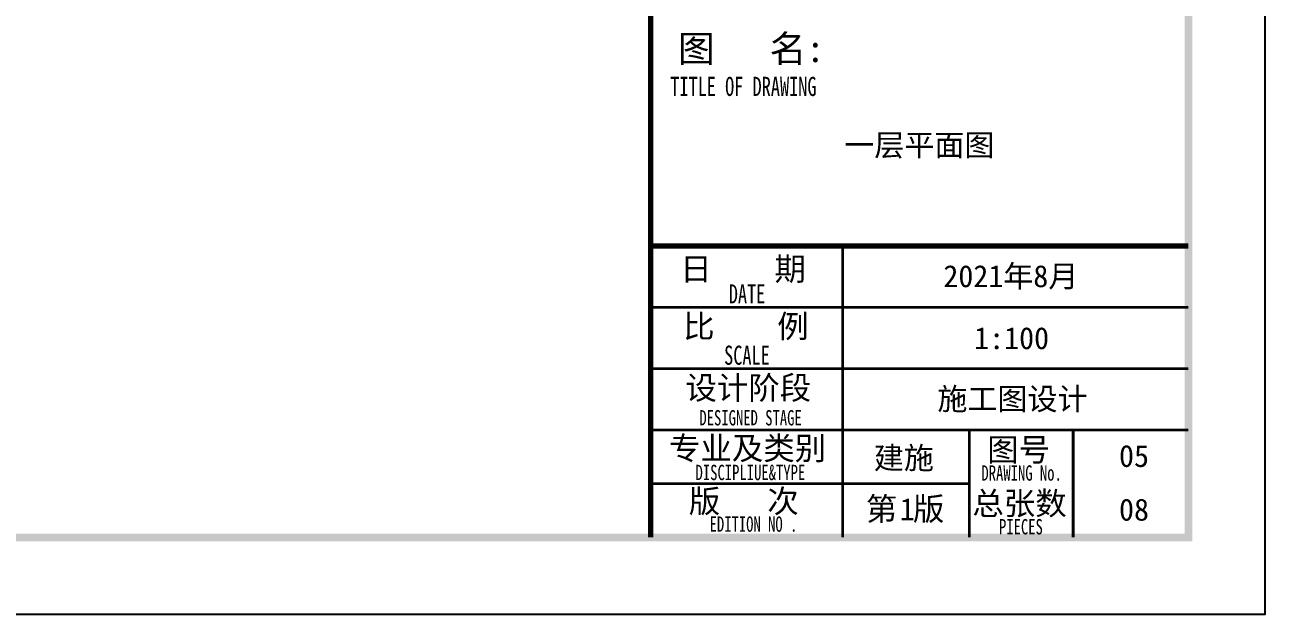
# Model space of a CAD drawing. Extents: x 1188826 to 1909461, y 608442 to 1651179.
# Drawn here: x 1687207 to 1703357, y 1129719 to 1137400 of the extents above; entities that cross this region are included whole.
import ezdxf

# ---------------------------------------------------------------- set-up
doc = ezdxf.new("R2010")
doc.units = 0
doc.header["$LTSCALE"] = 1000
doc.header["$MEASUREMENT"] = 0
doc.layers.add('WALL', color=9, linetype='Continuous', lineweight=40)
doc.layers.add('图签', color=147, linetype='Continuous', lineweight=18)
doc.layers.add('图框', color=140, linetype='Continuous')
doc.layers.add('图签文字', color=147, linetype='Continuous')
doc.styles.add('宋体', font='', dxfattribs={"height": 50})
doc.styles.add('建筑图签-1', font='simhei.ttf', dxfattribs={"width": 0.7})
doc.styles.get('宋体').set_extended_font_data('SimSun')

# ---------------------------------------------------------------- blocks, each defined once
blk = doc.blocks.new('12414151231')
at = {"layer": '图框'}
for points, const_width in [([(-7000, 0), (-7000, 40000)], 70), ([(-7000, 3800), (0, 3800)], 70), ([(-4500, 1400), (-4500, 3800)], 35), ([(-7000, 3000), (0, 3000)], 35), ([(-7000, 2200), (0, 2200)], 35), ([(-7000, 1400), (0, 1400)], 35), ([(-7000, 1400), (-500, 1400)], 35), ([(-4500, 0), (-4500, 1400)], 35), ([(-2850, 0), (-2850, 1400)], 35), ([(-2850, 0), (-2850, 1400)], 35), ([(-2850, 0), (-2850, 1400)], 35), ([(-1500, 0), (-1500, 1400)], 35), ([(-7000, 700), (-2850, 700)], 35)]:
    blk.add_lwpolyline(points, dxfattribs=dict(at, const_width=const_width))
at = {"layer": '图框', "style": '建筑图签-1', "width": 0.7}
for s, height, p in [('DATE', 250, (-5984, 3049)), ('SCALE', 250, (-6045, 2250)), ('DESIGNED STAGE', 200, (-6367, 1460)), ('DISCIPLIUE&TYPE', 200, (-6417, 747)), ('DRAWING No.', 200, (-2695, 740)), ('EDITION NO .', 200, (-6234, 74)), ('PIECES', 200, (-2466, 40))]:
    blk.add_text(s, height=height, dxfattribs=at).set_placement(p)
at = {"layer": '图签', "color": 2, "style": '宋体'}
for s, height, p in [('2021年8月', 286.7, (-3190, 3262)), ('施工图设计', 286.7, (-3268, 1662)), ('建施', 286.7, (-4096, 893)), ('1', 287, (-3757, 225)), ('08', 286.7, (-903, 219))]:
    blk.add_text(s, height=height, dxfattribs=at).set_placement(p)
at = {"layer": '图签文字', "color": 7, "style": '建筑图签-1'}
for s, height, p in [('图   名:', 350, (-6645, 6195)), ('日    期', 300, (-6616, 3349)), ('比    例', 300, (-6578, 2602)), ('设计阶段', 300, (-6548, 1800)), ('专业及类别', 300, (-6762, 1013)), ('图号', 300, (-2619, 994)), ('版   次 ', 300, (-6504, 323)), ('第 版', 300, (-4199, 223)), ('总张数', 300, (-2812, 294))]:
    blk.add_text(s, height=height, dxfattribs=at).set_placement(p)
at = {"layer": '图签文字', "style": '建筑图签-1', "width": 0.7}
blk.add_text('TITLE OF DRAWING', height=250, dxfattribs=at).set_placement((-6746, 5753))

msp = doc.modelspace()

# ---------------------------------------------------------------- linework, layer by layer
at = {"layer": '图框'}
msp.add_lwpolyline([(1643957, 1129719), (1703357, 1129719), (1703357, 1171719), (1643957, 1171719)], close=True, dxfattribs=at)
at = {"layer": '图框', "const_width": 100}
msp.add_lwpolyline([(1646457, 1130719), (1702357, 1130719), (1702357, 1170719), (1646457, 1170719)], close=True, dxfattribs=at)

# ---------------------------------------------------------------- block references
at = {"layer": 'WALL'}
msp.add_blockref('12414151231', (1702357, 1130719), dxfattribs=at)

# ---------------------------------------------------------------- texts
at = {"layer": '图签', "color": 2, "style": '宋体'}
for s, p in [('一层平面图', (1697877, 1135689)), ('1:100', (1699568, 1133173)), ('05', (1701454, 1131638))]:
    msp.add_text(s, height=286.7, dxfattribs=at).set_placement(p)

doc.saveas('drawing.dxf')
